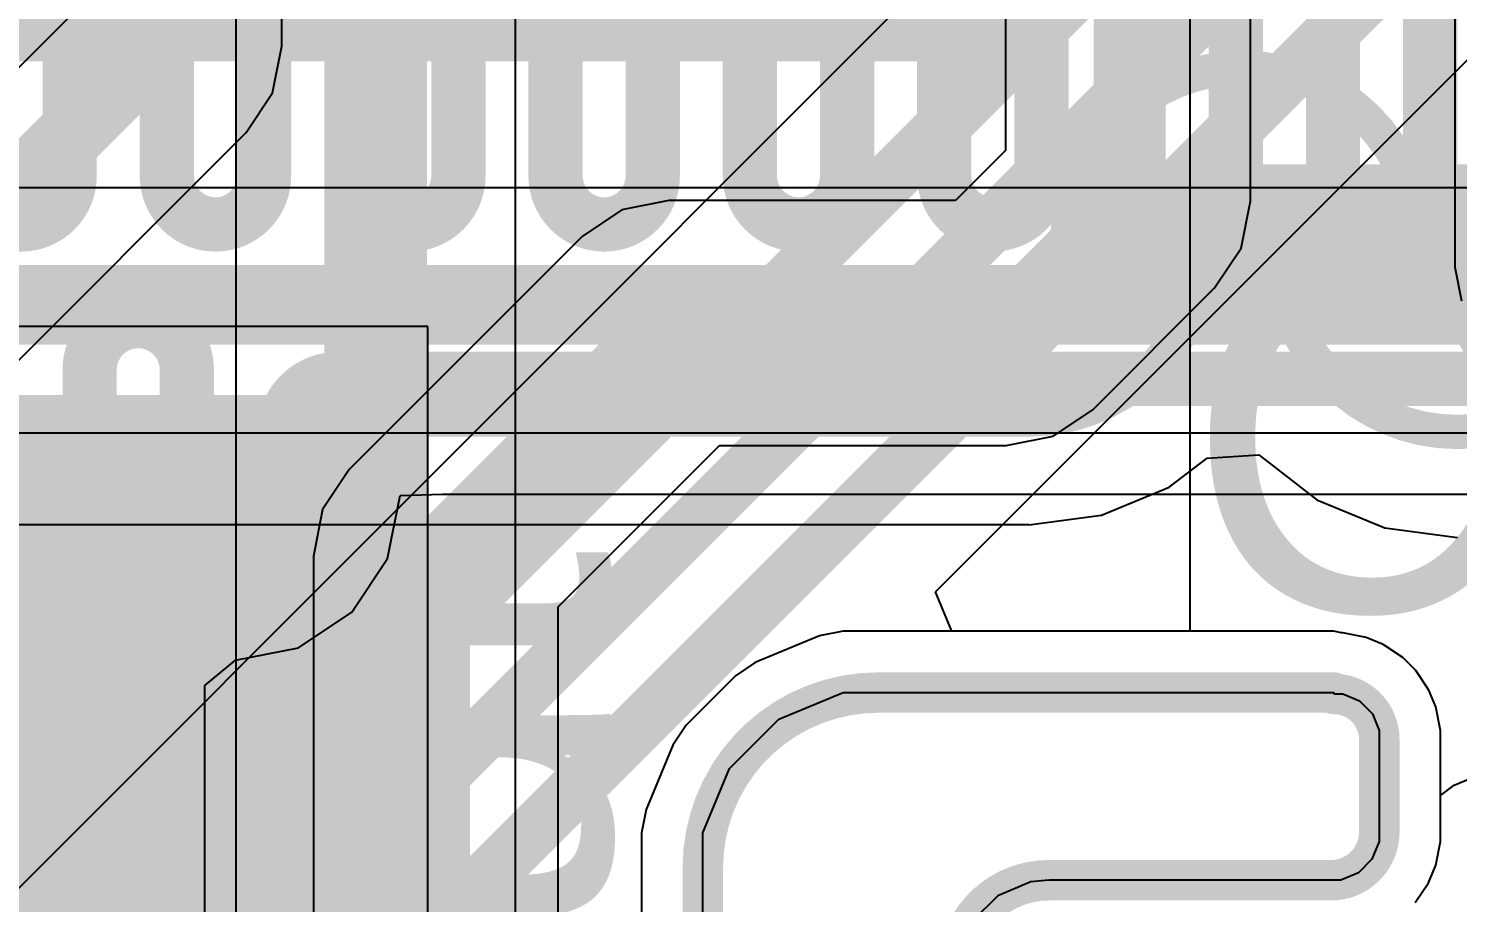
# Model space of a CAD drawing. Header units: inches. Extents: x 0 to 208, y 0 to 213.
# Drawn here: x 4.6695 to 4.8361, y 3.063 to 3.1648 of the extents above; entities that cross this region are included whole.
import ezdxf

# ---------------------------------------------------------------- set-up
doc = ezdxf.new("R2010")
doc.units = ezdxf.units.IN
doc.header["$MEASUREMENT"] = 0
for name, color, linetype in [('Board_Outline', 216, 'Continuous'), ('Bottom Layer', 5, 'Continuous'), ('L2_GND1', 16, 'Continuous'), ('L3_SIG1', 76, 'Continuous'), ('L4_PWR', 90, 'Continuous'), ('L5_GND2', 156, 'Continuous'), ('L6_SIG2', 130, 'Continuous'), ('L7_GND3', 216, 'Continuous'), ('Multi-Layer', 9, 'Continuous'), ('Top Layer', 1, 'Continuous'), ('Top Paste', 8, 'Continuous'), ('Top Solder', 216, 'Continuous')]:
    doc.layers.add(name, color=color, linetype=linetype)
doc.styles.add('Arial', font='', dxfattribs={"height": 0.2})
doc.styles.get('Arial').set_extended_font_data('Arial')

# ---------------------------------------------------------------- blocks, each defined once
blk = doc.blocks.new('AS0B826_S78B_7H_8')
at = {"layer": 'Top Layer'}
blk.add_hatch(color=1, dxfattribs=at).paths.add_polyline_path([(1.67323, 0.99236), (1.79134, 0.99236), (1.79134, 0.78961), (1.67323, 0.78961)])
at = {"layer": 'Top Paste'}
blk.add_hatch(color=8, dxfattribs=at).paths.add_polyline_path([(1.67323, 0.99236), (1.79134, 0.99236), (1.79134, 0.78961), (1.67323, 0.78961)])
at = {"layer": 'Top Solder'}
blk.add_hatch(color=216, dxfattribs=at).paths.add_polyline_path([(1.67123, 0.99436), (1.79334, 0.99436), (1.79334, 0.78761), (1.67123, 0.78761)])

msp = doc.modelspace()

# ---------------------------------------------------------------- linework, layer by layer
at = {"layer": 'Board_Outline'}
for points in [[(4.74814, 3.06703, 0.00472, 0.00472, -0.414214), (4.76855, 3.08744, 0.00472, 0.00472, 0)], [(4.76855, 3.08744, 0.00472, 0.00472, 0), (4.8217, 3.08744, 0.00472, 0.00472, 0)], [(4.8217, 3.08728, 0.00472, 0.00472, -0.414214), (4.82701, 3.08197, 0.00472, 0.00472, 0)], [(4.82701, 3.07119, 0.00472, 0.00472, 0), (4.82701, 3.08197, 0.00472, 0.00472, 0)], [(4.82701, 3.07119, 0.00472, 0.00472, -0.414214), (4.82139, 3.06557, 0.00472, 0.00472, 0)], [(4.74814, 3.018, 0.00472, 0.00472, 0), (4.74814, 3.06703, 0.00472, 0.00472, 0)], [(4.77778, 3.05489, 0.00472, 0.00472, -0.414214), (4.78847, 3.06557, 0.00472, 0.00472, 0)], [(4.78847, 3.06557, 0.00472, 0.00472, 0), (4.82139, 3.06557, 0.00472, 0.00472, 0)]]:
    msp.add_lwpolyline(points, format="xyseb", dxfattribs=at)
for points in [[(4.76737, 3.08744, 0.00236, 0.00236, 1), (4.76973, 3.08744, 0.00236, 0.00236, 1)], [(4.76737, 3.08744, 0.00236, 0.00236, 1), (4.76973, 3.08744, 0.00236, 0.00236, 1)], [(4.82052, 3.08744, 0.00236, 0.00236, 1), (4.82288, 3.08744, 0.00236, 0.00236, 1)], [(4.82052, 3.08728, 0.00236, 0.00236, 1), (4.82288, 3.08728, 0.00236, 0.00236, 1)], [(4.82583, 3.08197, 0.00236, 0.00236, 1), (4.82819, 3.08197, 0.00236, 0.00236, 1)], [(4.82583, 3.08197, 0.00236, 0.00236, 1), (4.82819, 3.08197, 0.00236, 0.00236, 1)], [(4.82583, 3.07119, 0.00236, 0.00236, 1), (4.82819, 3.07119, 0.00236, 0.00236, 1)], [(4.82583, 3.07119, 0.00236, 0.00236, 1), (4.82819, 3.07119, 0.00236, 0.00236, 1)], [(4.74695, 3.06703, 0.00236, 0.00236, 1), (4.74932, 3.06703, 0.00236, 0.00236, 1)], [(4.74695, 3.06703, 0.00236, 0.00236, 1), (4.74932, 3.06703, 0.00236, 0.00236, 1)], [(4.78728, 3.06557, 0.00236, 0.00236, 1), (4.78965, 3.06557, 0.00236, 0.00236, 1)], [(4.78728, 3.06557, 0.00236, 0.00236, 1), (4.78965, 3.06557, 0.00236, 0.00236, 1)], [(4.82021, 3.06557, 0.00236, 0.00236, 1), (4.82257, 3.06557, 0.00236, 0.00236, 1)], [(4.82021, 3.06557, 0.00236, 0.00236, 1), (4.82257, 3.06557, 0.00236, 0.00236, 1)]]:
    msp.add_lwpolyline(points, format="xyseb", close=True, dxfattribs=at)
at = {"layer": 'Bottom Layer'}
for p, q in [((4.57109, 3.06301), (4.71089, 3.20281)), ((4.78344, 3.19072), (4.78344, 3.15061)), ((4.81199, 3.1447), (4.81199, 3.19072)), ((4.78344, 3.15061), (4.7776, 3.14477)), ((4.73871, 3.14369), (4.73408, 3.14059)), ((4.74417, 3.14477), (4.73871, 3.14369)), ((4.7776, 3.14477), (4.74417, 3.14477)), ((4.74417, 3.14477), (4.74417, 3.14477)), ((4.8109, 3.13923), (4.81199, 3.1447)), ((4.81199, 3.1447), (4.81199, 3.1447)), ((4.73408, 3.14059), (4.70691, 3.11342)), ((4.73408, 3.14059), (4.73408, 3.14059)), ((4.80781, 3.1346), (4.8109, 3.13923)), ((4.79361, 3.12041), (4.80781, 3.1346)), ((4.80781, 3.1346), (4.80781, 3.1346)), ((4.78898, 3.11731), (4.79361, 3.12041)), ((4.78352, 3.11623), (4.78898, 3.11731)), ((4.73127, 3.09742), (4.75008, 3.11623)), ((4.75008, 3.11623), (4.78352, 3.11623)), ((4.78352, 3.11623), (4.78352, 3.11623)), ((4.70691, 3.11342), (4.70381, 3.10879)), ((4.70381, 3.10879), (4.70273, 3.10333)), ((4.70273, 3.10333), (4.70273, 3.10333)), ((4.70273, 3.10333), (4.70273, 3.013)), ((4.73127, 3.01891), (4.73127, 3.09742)), ((4.76176, 3.09404), (4.75426, 3.09093)), ((4.76449, 3.09458), (4.76176, 3.09404)), ((4.76855, 3.09458), (4.76449, 3.09458)), ((4.8217, 3.09458), (4.76855, 3.09458)), ((4.76855, 3.09458), (4.76855, 3.09458)), ((4.82171, 3.09458), (4.8217, 3.09458)), ((4.82255, 3.09441), (4.82171, 3.09458)), ((4.82171, 3.09458), (4.82171, 3.09458)), ((4.82276, 3.09441), (4.82255, 3.09441)), ((4.82549, 3.09387), (4.82276, 3.09441)), ((4.82744, 3.09306), (4.82549, 3.09387)), ((4.82975, 3.09152), (4.82744, 3.09306)), ((4.75426, 3.09093), (4.75194, 3.08938)), ((4.83125, 3.09002), (4.82975, 3.09152)), ((4.75194, 3.08938), (4.7462, 3.08364)), ((4.83279, 3.08771), (4.83125, 3.09002)), ((4.8336, 3.08576), (4.83279, 3.08771)), ((4.83279, 3.08771), (4.83279, 3.08771)), ((4.83415, 3.08303), (4.8336, 3.08576)), ((4.7462, 3.08364), (4.74465, 3.08132)), ((4.83414, 3.07119), (4.83415, 3.08197)), ((4.83415, 3.08197), (4.83415, 3.08303)), ((4.74465, 3.08132), (4.74154, 3.07382)), ((4.74154, 3.07382), (4.741, 3.07109)), ((4.741, 3.07109), (4.741, 3.06703)), ((4.83414, 3.07007), (4.83414, 3.07119)), ((4.8336, 3.06734), (4.83414, 3.07007)), ((4.741, 3.06703), (4.741, 3.018)), ((4.83275, 3.06528), (4.8336, 3.06734)), ((4.8312, 3.06296), (4.83275, 3.06528))]:
    msp.add_line(p, q, dxfattribs=at)
for points in [[(4.79771, 3.1447, 0.008, 0.008, 0), (4.79771, 3.20729, 0.008, 0.008, 0)], [(4.78352, 3.1305, 0.008, 0.008, 0), (4.79771, 3.1447, 0.008, 0.008, 0)], [(4.717, 3.10333, 0.008, 0.008, 0), (4.74417, 3.1305, 0.008, 0.008, 0)], [(4.74417, 3.1305, 0.008, 0.008, 0), (4.78352, 3.1305, 0.008, 0.008, 0)], [(4.717, 3.013, 0.008, 0.008, 0), (4.717, 3.10333, 0.008, 0.008, 0)]]:
    msp.add_lwpolyline(points, format="xyseb", dxfattribs=at)
for points in [[(4.79571, 3.1447, 0.004, 0.004, 1), (4.79971, 3.1447, 0.004, 0.004, 1)], [(4.79571, 3.1447, 0.004, 0.004, 1), (4.79971, 3.1447, 0.004, 0.004, 1)], [(4.74217, 3.1305, 0.004, 0.004, 1), (4.74617, 3.1305, 0.004, 0.004, 1)], [(4.74217, 3.1305, 0.004, 0.004, 1), (4.74617, 3.1305, 0.004, 0.004, 1)], [(4.78152, 3.1305, 0.004, 0.004, 1), (4.78552, 3.1305, 0.004, 0.004, 1)], [(4.78152, 3.1305, 0.004, 0.004, 1), (4.78552, 3.1305, 0.004, 0.004, 1)], [(4.715, 3.10333, 0.004, 0.004, 1), (4.719, 3.10333, 0.004, 0.004, 1)], [(4.715, 3.10333, 0.004, 0.004, 1), (4.719, 3.10333, 0.004, 0.004, 1)]]:
    msp.add_lwpolyline(points, format="xyseb", close=True, dxfattribs=at)
at = {"layer": 'L2_GND1'}
for p, q in [((4.69906, 3.16279), (4.69906, 3.21229)), ((4.77528, 3.0992), (4.86466, 3.18858)), ((4.78723, 3.18352), (4.56959, 2.96588)), ((4.69798, 3.15733), (4.69906, 3.16279)), ((4.69488, 3.1527), (4.69798, 3.15733)), ((4.65891, 3.11673), (4.69488, 3.1527)), ((4.69488, 3.1527), (4.69488, 3.1527)), ((4.77719, 3.09458), (4.77528, 3.0992)), ((4.8217, 3.09458), (4.77719, 3.09458)), ((4.82171, 3.09458), (4.8217, 3.09458)), ((4.82255, 3.09441), (4.82171, 3.09458)), ((4.82171, 3.09458), (4.82171, 3.09458)), ((4.82276, 3.09441), (4.82255, 3.09441)), ((4.82549, 3.09387), (4.82276, 3.09441)), ((4.82744, 3.09306), (4.82549, 3.09387)), ((4.82975, 3.09152), (4.82744, 3.09306)), ((4.83125, 3.09002), (4.82975, 3.09152)), ((4.83279, 3.08771), (4.83125, 3.09002)), ((4.8336, 3.08576), (4.83279, 3.08771)), ((4.83279, 3.08771), (4.83279, 3.08771)), ((4.83415, 3.08303), (4.8336, 3.08576)), ((4.83414, 3.07119), (4.83415, 3.08197)), ((4.83415, 3.08197), (4.83415, 3.08303)), ((4.83414, 3.07007), (4.83414, 3.07119)), ((4.8336, 3.06734), (4.83414, 3.07007)), ((4.83275, 3.06528), (4.8336, 3.06734)), ((4.8312, 3.06296), (4.83275, 3.06528))]:
    msp.add_line(p, q, dxfattribs=at)
for points in [[(4.52969, 2.907, 0.00633, 0.00633, 0), (4.90469, 3.282, 0.00633, 0.00633, 0)], [(4.50589, 2.866, 0.00633, 0.00633, 0), (4.90889, 3.269, 0.00633, 0.00633, 0)], [(4.51093, 2.85384, 0.00633, 0.00633, 0), (4.91477, 3.25767, 0.00633, 0.00633, 0)], [(4.68479, 3.16279, 0.008, 0.008, 0), (4.68479, 3.22886, 0.008, 0.008, 0)], [(4.64882, 3.12682, 0.008, 0.008, 0), (4.68479, 3.16279, 0.008, 0.008, 0)]]:
    msp.add_lwpolyline(points, format="xyseb", dxfattribs=at)
msp.add_lwpolyline([(4.68279, 3.16279, 0.004, 0.004, 1), (4.68679, 3.16279, 0.004, 0.004, 1)], format="xyseb", close=True, dxfattribs=at)
msp.add_lwpolyline([(4.68279, 3.16279, 0.004, 0.004, 1), (4.68679, 3.16279, 0.004, 0.004, 1)], format="xyseb", close=True, dxfattribs=at)
at = {"layer": 'L3_SIG1'}
for p, q in [((4.8358, 3.21992), (4.8358, 3.137)), ((4.69369, 3.18282), (4.69369, 3.00496)), ((4.72631, 3.01172), (4.72631, 3.17607)), ((4.8358, 3.137), (4.83658, 3.1331)), ((4.76176, 3.09404), (4.75426, 3.09093)), ((4.76449, 3.09458), (4.76176, 3.09404)), ((4.76855, 3.09458), (4.76449, 3.09458)), ((4.8217, 3.09458), (4.76855, 3.09458)), ((4.76855, 3.09458), (4.76855, 3.09458)), ((4.82171, 3.09458), (4.8217, 3.09458)), ((4.82255, 3.09441), (4.82171, 3.09458)), ((4.82171, 3.09458), (4.82171, 3.09458)), ((4.82276, 3.09441), (4.82255, 3.09441)), ((4.82549, 3.09387), (4.82276, 3.09441)), ((4.82744, 3.09306), (4.82549, 3.09387)), ((4.82975, 3.09152), (4.82744, 3.09306)), ((4.75426, 3.09093), (4.75194, 3.08938)), ((4.83125, 3.09002), (4.82975, 3.09152)), ((4.75194, 3.08938), (4.7462, 3.08364)), ((4.83279, 3.08771), (4.83125, 3.09002)), ((4.8336, 3.08576), (4.83279, 3.08771)), ((4.83279, 3.08771), (4.83279, 3.08771)), ((4.83415, 3.08303), (4.8336, 3.08576)), ((4.7462, 3.08364), (4.74465, 3.08132)), ((4.83414, 3.07119), (4.83415, 3.08197)), ((4.83415, 3.08197), (4.83415, 3.08303)), ((4.74465, 3.08132), (4.74154, 3.07382)), ((4.74154, 3.07382), (4.741, 3.07109)), ((4.741, 3.07109), (4.741, 3.06703)), ((4.83414, 3.07007), (4.83414, 3.07119)), ((4.8336, 3.06734), (4.83414, 3.07007)), ((4.741, 3.06703), (4.741, 3.018)), ((4.83275, 3.06528), (4.8336, 3.06734)), ((4.8312, 3.06296), (4.83275, 3.06528))]:
    msp.add_line(p, q, dxfattribs=at)
msp.add_lwpolyline([(4.71, 3.00496, 0.012, 0.012, 0), (4.71, 3.18282, 0.012, 0.012, 0)], format="xyseb", dxfattribs=at)
at = {"layer": 'L4_PWR'}
for p, q in [((4.80493, 3.18355), (4.80493, 3.09458)), ((4.76176, 3.09404), (4.75426, 3.09093)), ((4.76449, 3.09458), (4.76176, 3.09404)), ((4.76855, 3.09458), (4.76449, 3.09458)), ((4.80493, 3.09458), (4.76855, 3.09458)), ((4.76855, 3.09458), (4.76855, 3.09458)), ((4.75426, 3.09093), (4.75194, 3.08938)), ((4.75194, 3.08938), (4.7462, 3.08364)), ((4.7462, 3.08364), (4.74465, 3.08132)), ((4.74465, 3.08132), (4.74154, 3.07382)), ((4.83572, 3.07665), (4.83914, 3.0781)), ((4.83414, 3.07544), (4.83572, 3.07665)), ((4.83414, 3.07119), (4.83414, 3.07544)), ((4.74154, 3.07382), (4.741, 3.07109)), ((4.741, 3.07109), (4.741, 3.06703)), ((4.83414, 3.07007), (4.83414, 3.07119)), ((4.8336, 3.06734), (4.83414, 3.07007)), ((4.741, 3.06703), (4.741, 3.018)), ((4.83275, 3.06528), (4.8336, 3.06734)), ((4.8312, 3.06296), (4.83275, 3.06528))]:
    msp.add_line(p, q, dxfattribs=at)
msp.add_lwpolyline([(4.802, 3.139, 0.02, 0.02, 0), (5.25239, 3.139, 0.02, 0.02, 0)], format="xyseb", dxfattribs=at)
msp.add_lwpolyline([(4.797, 3.139, 0.01, 0.01, 1), (4.807, 3.139, 0.01, 0.01, 1)], format="xyseb", close=True, dxfattribs=at)
at = {"layer": 'L5_GND2'}
for p, q in [((5.26551, 3.14627), (3.736, 3.14627)), ((4.55087, 3.11773), (5.15032, 3.11773)), ((4.76176, 3.09404), (4.75426, 3.09093)), ((4.76449, 3.09458), (4.76176, 3.09404)), ((4.76855, 3.09458), (4.76449, 3.09458)), ((4.8217, 3.09458), (4.76855, 3.09458)), ((4.76855, 3.09458), (4.76855, 3.09458)), ((4.82171, 3.09458), (4.8217, 3.09458)), ((4.82255, 3.09441), (4.82171, 3.09458)), ((4.82171, 3.09458), (4.82171, 3.09458)), ((4.82276, 3.09441), (4.82255, 3.09441)), ((4.82549, 3.09387), (4.82276, 3.09441)), ((4.82744, 3.09306), (4.82549, 3.09387)), ((4.82975, 3.09152), (4.82744, 3.09306)), ((4.75426, 3.09093), (4.75194, 3.08938)), ((4.83125, 3.09002), (4.82975, 3.09152)), ((4.75194, 3.08938), (4.7462, 3.08364)), ((4.83279, 3.08771), (4.83125, 3.09002)), ((4.8336, 3.08576), (4.83279, 3.08771)), ((4.83279, 3.08771), (4.83279, 3.08771)), ((4.83415, 3.08303), (4.8336, 3.08576)), ((4.7462, 3.08364), (4.74465, 3.08132)), ((4.83414, 3.07119), (4.83415, 3.08197)), ((4.83415, 3.08197), (4.83415, 3.08303)), ((4.74465, 3.08132), (4.74154, 3.07382)), ((4.74154, 3.07382), (4.741, 3.07109)), ((4.741, 3.07109), (4.741, 3.06703)), ((4.83414, 3.07007), (4.83414, 3.07119)), ((4.8336, 3.06734), (4.83414, 3.07007)), ((4.741, 3.06703), (4.741, 3.018)), ((4.83275, 3.06528), (4.8336, 3.06734)), ((4.8312, 3.06296), (4.83275, 3.06528))]:
    msp.add_line(p, q, dxfattribs=at)
msp.add_lwpolyline([(3.736, 3.132, 0.008, 0.008, 0), (5.34683, 3.132, 0.008, 0.008, 0)], format="xyseb", dxfattribs=at)
at = {"layer": 'L6_SIG2'}
for p, q in [((4.71138, 3.10305), (4.71284, 3.1104)), ((4.71284, 3.1104), (4.71777, 3.11058)), ((4.71777, 3.11058), (5.106, 3.11058)), ((4.70722, 3.09682), (4.71138, 3.10305)), ((4.70099, 3.09266), (4.70722, 3.09682)), ((4.76176, 3.09404), (4.75426, 3.09093)), ((4.76449, 3.09458), (4.76176, 3.09404)), ((4.76855, 3.09458), (4.76449, 3.09458)), ((4.8217, 3.09458), (4.76855, 3.09458)), ((4.76855, 3.09458), (4.76855, 3.09458)), ((4.82171, 3.09458), (4.8217, 3.09458)), ((4.82255, 3.09441), (4.82171, 3.09458)), ((4.82171, 3.09458), (4.82171, 3.09458)), ((4.82276, 3.09441), (4.82255, 3.09441)), ((4.82549, 3.09387), (4.82276, 3.09441)), ((4.82744, 3.09306), (4.82549, 3.09387)), ((4.69365, 3.0912), (4.70099, 3.09266)), ((4.82975, 3.09152), (4.82744, 3.09306)), ((4.69007, 3.08827), (4.69365, 3.0912)), ((4.75426, 3.09093), (4.75194, 3.08938)), ((4.83125, 3.09002), (4.82975, 3.09152)), ((4.75194, 3.08938), (4.7462, 3.08364)), ((4.83279, 3.08771), (4.83125, 3.09002)), ((4.69007, 2.99617), (4.69007, 3.08827)), ((4.8336, 3.08576), (4.83279, 3.08771)), ((4.83279, 3.08771), (4.83279, 3.08771)), ((4.83415, 3.08303), (4.8336, 3.08576)), ((4.7462, 3.08364), (4.74465, 3.08132)), ((4.83414, 3.07119), (4.83415, 3.08197)), ((4.83415, 3.08197), (4.83415, 3.08303)), ((4.74465, 3.08132), (4.74154, 3.07382)), ((4.74154, 3.07382), (4.741, 3.07109)), ((4.741, 3.07109), (4.741, 3.06703)), ((4.83414, 3.07007), (4.83414, 3.07119)), ((4.8336, 3.06734), (4.83414, 3.07007)), ((4.741, 3.06703), (4.741, 3.018)), ((4.83275, 3.06528), (4.8336, 3.06734)), ((4.8312, 3.06296), (4.83275, 3.06528))]:
    msp.add_line(p, q, dxfattribs=at)
for points in [[(4.67432, 3.14766, 0.00633, 0.00633, 0), (4.67432, 3.17665, 0.00633, 0.00633, 0)], [(4.68565, 3.14766, 0.00633, 0.00633, 0), (4.68565, 3.17665, 0.00633, 0.00633, 0)], [(4.69698, 3.14766, 0.00633, 0.00633, 0), (4.69698, 3.17665, 0.00633, 0.00633, 0)], [(4.70831, 3.14766, 0.00633, 0.00633, 0), (4.70831, 3.17665, 0.00633, 0.00633, 0)], [(4.71964, 3.14766, 0.00633, 0.00633, 0), (4.71964, 3.17665, 0.00633, 0.00633, 0)], [(4.73097, 3.14766, 0.00633, 0.00633, 0), (4.73097, 3.17665, 0.00633, 0.00633, 0)], [(4.78762, 3.14766, 0.00633, 0.00633, 0), (4.78762, 3.17665, 0.00633, 0.00633, 0)], [(4.79895, 3.14766, 0.00633, 0.00633, 0), (4.79895, 3.17665, 0.00633, 0.00633, 0)], [(4.81028, 3.14766, 0.00633, 0.00633, 0), (4.81028, 3.17665, 0.00633, 0.00633, 0)], [(4.82161, 3.14766, 0.00633, 0.00633, 0), (4.82161, 3.17665, 0.00633, 0.00633, 0)], [(4.83294, 3.14766, 0.00633, 0.00633, 0), (4.83294, 3.17665, 0.00633, 0.00633, 0)], [(4.76496, 3.14766, 0.00633, 0.00633, 0), (4.76496, 3.17248, 0.00633, 0.00633, 0)], [(4.77629, 3.14766, 0.00633, 0.00633, 0), (4.77629, 3.17248, 0.00633, 0.00633, 0)], [(4.7423, 3.14766, 0.00633, 0.00633, 0), (4.7423, 3.16848, 0.00633, 0.00633, 0)], [(4.75363, 3.14766, 0.00633, 0.00633, 0), (4.75363, 3.16848, 0.00633, 0.00633, 0)], [(4.67432, 3.14766, 0.00633, 0.00633, -1), (4.66299, 3.14766, 0.00633, 0.00633, 0)], [(4.69698, 3.14766, 0.00633, 0.00633, -1), (4.68565, 3.14766, 0.00633, 0.00633, 0)], [(4.71964, 3.14766, 0.00633, 0.00633, -1), (4.70831, 3.14766, 0.00633, 0.00633, 0)], [(4.7423, 3.14766, 0.00633, 0.00633, -1), (4.73097, 3.14766, 0.00633, 0.00633, 0)], [(4.76496, 3.14766, 0.00633, 0.00633, -1), (4.75363, 3.14766, 0.00633, 0.00633, 0)], [(4.78762, 3.14766, 0.00633, 0.00633, -1), (4.77629, 3.14766, 0.00633, 0.00633, 0)], [(4.81028, 3.14766, 0.00633, 0.00633, -1), (4.79895, 3.14766, 0.00633, 0.00633, 0)], [(4.83294, 3.14766, 0.00633, 0.00633, -1), (4.82161, 3.14766, 0.00633, 0.00633, 0)], [(4.67665, 3.12507, 0.00633, 0.00633, -1), (4.68798, 3.12507, 0.00633, 0.00633, 0)], [(4.67665, 2.99617, 0.00633, 0.00633, 0), (4.67665, 3.12507, 0.00633, 0.00633, 0)], [(4.68798, 3.1104, 0.00633, 0.00633, 0), (4.68798, 3.12507, 0.00633, 0.00633, 0)], [(4.69931, 3.11767, 0.00633, 0.00633, -0.414214), (4.70564, 3.124, 0.00633, 0.00633, 0)], [(4.70564, 3.124, 0.00633, 0.00633, 0), (4.76607, 3.124, 0.00633, 0.00633, 0)], [(4.76607, 3.124, 0.00633, 0.00633, 0), (5.106, 3.124, 0.00633, 0.00633, 0)], [(4.69931, 3.1104, 0.00633, 0.00633, 0), (4.69931, 3.11767, 0.00633, 0.00633, 0)], [(4.69931, 3.1104, 0.00633, 0.00633, -1), (4.68798, 3.1104, 0.00633, 0.00633, 0)]]:
    msp.add_lwpolyline(points, format="xyseb", dxfattribs=at)
for points in [[(4.67274, 3.14766, 0.00316, 0.00316, 1), (4.6759, 3.14766, 0.00316, 0.00316, 1)], [(4.67274, 3.14766, 0.00316, 0.00316, 1), (4.6759, 3.14766, 0.00316, 0.00316, 1)], [(4.68407, 3.14766, 0.00316, 0.00316, 1), (4.68723, 3.14766, 0.00316, 0.00316, 1)], [(4.68407, 3.14766, 0.00316, 0.00316, 1), (4.68723, 3.14766, 0.00316, 0.00316, 1)], [(4.6954, 3.14766, 0.00316, 0.00316, 1), (4.69856, 3.14766, 0.00316, 0.00316, 1)], [(4.6954, 3.14766, 0.00316, 0.00316, 1), (4.69856, 3.14766, 0.00316, 0.00316, 1)], [(4.70673, 3.14766, 0.00316, 0.00316, 1), (4.70989, 3.14766, 0.00316, 0.00316, 1)], [(4.70673, 3.14766, 0.00316, 0.00316, 1), (4.70989, 3.14766, 0.00316, 0.00316, 1)], [(4.71806, 3.14766, 0.00316, 0.00316, 1), (4.72122, 3.14766, 0.00316, 0.00316, 1)], [(4.71806, 3.14766, 0.00316, 0.00316, 1), (4.72122, 3.14766, 0.00316, 0.00316, 1)], [(4.72939, 3.14766, 0.00316, 0.00316, 1), (4.73255, 3.14766, 0.00316, 0.00316, 1)], [(4.72939, 3.14766, 0.00316, 0.00316, 1), (4.73255, 3.14766, 0.00316, 0.00316, 1)], [(4.74072, 3.14766, 0.00316, 0.00316, 1), (4.74388, 3.14766, 0.00316, 0.00316, 1)], [(4.74072, 3.14766, 0.00316, 0.00316, 1), (4.74388, 3.14766, 0.00316, 0.00316, 1)], [(4.75205, 3.14766, 0.00316, 0.00316, 1), (4.75521, 3.14766, 0.00316, 0.00316, 1)], [(4.75205, 3.14766, 0.00316, 0.00316, 1), (4.75521, 3.14766, 0.00316, 0.00316, 1)], [(4.76338, 3.14766, 0.00316, 0.00316, 1), (4.76654, 3.14766, 0.00316, 0.00316, 1)], [(4.76338, 3.14766, 0.00316, 0.00316, 1), (4.76654, 3.14766, 0.00316, 0.00316, 1)], [(4.77471, 3.14766, 0.00316, 0.00316, 1), (4.77787, 3.14766, 0.00316, 0.00316, 1)], [(4.77471, 3.14766, 0.00316, 0.00316, 1), (4.77787, 3.14766, 0.00316, 0.00316, 1)], [(4.78604, 3.14766, 0.00316, 0.00316, 1), (4.7892, 3.14766, 0.00316, 0.00316, 1)], [(4.78604, 3.14766, 0.00316, 0.00316, 1), (4.7892, 3.14766, 0.00316, 0.00316, 1)], [(4.79737, 3.14766, 0.00316, 0.00316, 1), (4.80053, 3.14766, 0.00316, 0.00316, 1)], [(4.79737, 3.14766, 0.00316, 0.00316, 1), (4.80053, 3.14766, 0.00316, 0.00316, 1)], [(4.8087, 3.14766, 0.00316, 0.00316, 1), (4.81186, 3.14766, 0.00316, 0.00316, 1)], [(4.8087, 3.14766, 0.00316, 0.00316, 1), (4.81186, 3.14766, 0.00316, 0.00316, 1)], [(4.82003, 3.14766, 0.00316, 0.00316, 1), (4.82319, 3.14766, 0.00316, 0.00316, 1)], [(4.82003, 3.14766, 0.00316, 0.00316, 1), (4.82319, 3.14766, 0.00316, 0.00316, 1)], [(4.83136, 3.14766, 0.00316, 0.00316, 1), (4.83452, 3.14766, 0.00316, 0.00316, 1)], [(4.83136, 3.14766, 0.00316, 0.00316, 1), (4.83452, 3.14766, 0.00316, 0.00316, 1)], [(4.67507, 3.12507, 0.00316, 0.00316, 1), (4.67823, 3.12507, 0.00316, 0.00316, 1)], [(4.67507, 3.12507, 0.00316, 0.00316, 1), (4.67823, 3.12507, 0.00316, 0.00316, 1)], [(4.6864, 3.12507, 0.00316, 0.00316, 1), (4.68956, 3.12507, 0.00316, 0.00316, 1)], [(4.6864, 3.12507, 0.00316, 0.00316, 1), (4.68956, 3.12507, 0.00316, 0.00316, 1)], [(4.70406, 3.124, 0.00316, 0.00316, 1), (4.70722, 3.124, 0.00316, 0.00316, 1)], [(4.70406, 3.124, 0.00316, 0.00316, 1), (4.70722, 3.124, 0.00316, 0.00316, 1)], [(4.76448, 3.124, 0.00316, 0.00316, 1), (4.76765, 3.124, 0.00316, 0.00316, 1)], [(4.76448, 3.124, 0.00316, 0.00316, 1), (4.76765, 3.124, 0.00316, 0.00316, 1)], [(4.69773, 3.11767, 0.00316, 0.00316, 1), (4.70089, 3.11767, 0.00316, 0.00316, 1)], [(4.69773, 3.11767, 0.00316, 0.00316, 1), (4.70089, 3.11767, 0.00316, 0.00316, 1)], [(4.6864, 3.1104, 0.00316, 0.00316, 1), (4.68956, 3.1104, 0.00316, 0.00316, 1)], [(4.6864, 3.1104, 0.00316, 0.00316, 1), (4.68956, 3.1104, 0.00316, 0.00316, 1)], [(4.69773, 3.1104, 0.00316, 0.00316, 1), (4.70089, 3.1104, 0.00316, 0.00316, 1)], [(4.69773, 3.1104, 0.00316, 0.00316, 1), (4.70089, 3.1104, 0.00316, 0.00316, 1)]]:
    msp.add_lwpolyline(points, format="xyseb", close=True, dxfattribs=at)
at = {"layer": 'L7_GND3'}
for p, q in [((4.80252, 3.11137), (4.80693, 3.11476)), ((4.80693, 3.11476), (4.81295, 3.11513)), ((4.81295, 3.11513), (4.81974, 3.10992)), ((4.79461, 3.1081), (4.80252, 3.11137)), ((4.81974, 3.10992), (4.82764, 3.10665)), ((4.55678, 3.10702), (4.78613, 3.10702)), ((4.78613, 3.10698), (4.79461, 3.1081)), ((4.78613, 3.10702), (4.78613, 3.10698)), ((4.82764, 3.10665), (4.83613, 3.10553)), ((4.76176, 3.09404), (4.75426, 3.09093)), ((4.76449, 3.09458), (4.76176, 3.09404)), ((4.76855, 3.09458), (4.76449, 3.09458)), ((4.8217, 3.09458), (4.76855, 3.09458)), ((4.76855, 3.09458), (4.76855, 3.09458)), ((4.82171, 3.09458), (4.8217, 3.09458)), ((4.82255, 3.09441), (4.82171, 3.09458)), ((4.82171, 3.09458), (4.82171, 3.09458)), ((4.82276, 3.09441), (4.82255, 3.09441)), ((4.82549, 3.09387), (4.82276, 3.09441)), ((4.82744, 3.09306), (4.82549, 3.09387)), ((4.82975, 3.09152), (4.82744, 3.09306)), ((4.75426, 3.09093), (4.75194, 3.08938)), ((4.83125, 3.09002), (4.82975, 3.09152)), ((4.75194, 3.08938), (4.7462, 3.08364)), ((4.83279, 3.08771), (4.83125, 3.09002)), ((4.8336, 3.08576), (4.83279, 3.08771)), ((4.83279, 3.08771), (4.83279, 3.08771)), ((4.83415, 3.08303), (4.8336, 3.08576)), ((4.7462, 3.08364), (4.74465, 3.08132)), ((4.83414, 3.07119), (4.83415, 3.08197)), ((4.83415, 3.08197), (4.83415, 3.08303)), ((4.74465, 3.08132), (4.74154, 3.07382)), ((4.74154, 3.07382), (4.741, 3.07109)), ((4.741, 3.07109), (4.741, 3.06703)), ((4.83414, 3.07007), (4.83414, 3.07119)), ((4.8336, 3.06734), (4.83414, 3.07007)), ((4.741, 3.06703), (4.741, 3.018)), ((4.83275, 3.06528), (4.8336, 3.06734)), ((4.8312, 3.06296), (4.83275, 3.06528))]:
    msp.add_line(p, q, dxfattribs=at)
for points in [[(4.78253, 3.165, 0.008, 0.008, 0), (4.79771, 3.18018, 0.008, 0.008, 0)], [(4.143, 3.165, 0.008, 0.008, 0), (4.78253, 3.165, 0.008, 0.008, 0)], [(4.79063, 3.13976, 0.004, 0.004, -1), (4.83163, 3.13976, 0.004, 0.004, 0)], [(4.80663, 3.13976, 0.004, 0.004, -1), (4.81563, 3.13976, 0.004, 0.004, 0)], [(4.79063, 3.13976, 0.004, 0.004, -0.414214), (4.78613, 3.13526, 0.004, 0.004, 0)], [(4.80663, 3.13976, 0.004, 0.004, -0.414214), (4.78613, 3.11926, 0.004, 0.004, 0)], [(4.79063, 3.13976, 0.004, 0.004, 0), (4.79063, 3.13976, 0.004, 0.004, 0)], [(4.80663, 3.13976, 0.004, 0.004, 0), (4.80663, 3.13976, 0.004, 0.004, 0)], [(4.81563, 3.13831, 0.004, 0.004, 0), (4.81563, 3.13976, 0.004, 0.004, 0)], [(4.85663, 3.13831, 0.004, 0.004, -1), (4.81563, 3.13831, 0.004, 0.004, 0)], [(4.83163, 3.13831, 0.004, 0.004, 0), (4.83163, 3.13976, 0.004, 0.004, 0)], [(4.84063, 3.13831, 0.004, 0.004, -1), (4.83163, 3.13831, 0.004, 0.004, 0)], [(3.53987, 3.13526, 0.004, 0.004, 0), (4.72672, 3.13526, 0.004, 0.004, 0)], [(4.72672, 3.13526, 0.004, 0.004, 0), (4.78613, 3.13526, 0.004, 0.004, 0)], [(3.46511, 3.11926, 0.004, 0.004, 0), (4.72672, 3.11926, 0.004, 0.004, 0)], [(4.72672, 3.11926, 0.004, 0.004, 0), (4.78613, 3.11926, 0.004, 0.004, 0)]]:
    msp.add_lwpolyline(points, format="xyseb", dxfattribs=at)
for points in [[(4.78053, 3.165, 0.004, 0.004, 1), (4.78453, 3.165, 0.004, 0.004, 1)], [(4.78053, 3.165, 0.004, 0.004, 1), (4.78453, 3.165, 0.004, 0.004, 1)], [(4.78963, 3.13976, 0.002, 0.002, 1), (4.79163, 3.13976, 0.002, 0.002, 1)], [(4.78963, 3.13976, 0.002, 0.002, 1), (4.79163, 3.13976, 0.002, 0.002, 1)], [(4.78963, 3.13976, 0.002, 0.002, 1), (4.79163, 3.13976, 0.002, 0.002, 1)], [(4.78963, 3.13976, 0.002, 0.002, 1), (4.79163, 3.13976, 0.002, 0.002, 1)], [(4.80563, 3.13976, 0.002, 0.002, 1), (4.80763, 3.13976, 0.002, 0.002, 1)], [(4.80563, 3.13976, 0.002, 0.002, 1), (4.80763, 3.13976, 0.002, 0.002, 1)], [(4.80563, 3.13976, 0.002, 0.002, 1), (4.80763, 3.13976, 0.002, 0.002, 1)], [(4.80563, 3.13976, 0.002, 0.002, 1), (4.80763, 3.13976, 0.002, 0.002, 1)], [(4.81463, 3.13976, 0.002, 0.002, 1), (4.81663, 3.13976, 0.002, 0.002, 1)], [(4.81463, 3.13976, 0.002, 0.002, 1), (4.81663, 3.13976, 0.002, 0.002, 1)], [(4.81463, 3.13831, 0.002, 0.002, 1), (4.81663, 3.13831, 0.002, 0.002, 1)], [(4.81463, 3.13831, 0.002, 0.002, 1), (4.81663, 3.13831, 0.002, 0.002, 1)], [(4.83063, 3.13976, 0.002, 0.002, 1), (4.83263, 3.13976, 0.002, 0.002, 1)], [(4.83063, 3.13976, 0.002, 0.002, 1), (4.83263, 3.13976, 0.002, 0.002, 1)], [(4.83063, 3.13831, 0.002, 0.002, 1), (4.83263, 3.13831, 0.002, 0.002, 1)], [(4.83063, 3.13831, 0.002, 0.002, 1), (4.83263, 3.13831, 0.002, 0.002, 1)], [(4.72572, 3.13526, 0.002, 0.002, 1), (4.72772, 3.13526, 0.002, 0.002, 1)], [(4.72572, 3.13526, 0.002, 0.002, 1), (4.72772, 3.13526, 0.002, 0.002, 1)], [(4.78513, 3.13526, 0.002, 0.002, 1), (4.78713, 3.13526, 0.002, 0.002, 1)], [(4.78513, 3.13526, 0.002, 0.002, 1), (4.78713, 3.13526, 0.002, 0.002, 1)], [(4.72572, 3.11926, 0.002, 0.002, 1), (4.72772, 3.11926, 0.002, 0.002, 1)], [(4.72572, 3.11926, 0.002, 0.002, 1), (4.72772, 3.11926, 0.002, 0.002, 1)], [(4.78513, 3.11926, 0.002, 0.002, 1), (4.78713, 3.11926, 0.002, 0.002, 1)], [(4.78513, 3.11926, 0.002, 0.002, 1), (4.78713, 3.11926, 0.002, 0.002, 1)]]:
    msp.add_lwpolyline(points, format="xyseb", close=True, dxfattribs=at)
at = {"layer": 'Multi-Layer'}
for p, q in [((4.75699, 3.08434), (4.76449, 3.08744)), ((4.76449, 3.08744), (4.76855, 3.08744)), ((4.76855, 3.08744), (4.76855, 3.08744)), ((4.76855, 3.08744), (4.8217, 3.08744)), ((4.8217, 3.08744), (4.8217, 3.08728)), ((4.8217, 3.08728), (4.82276, 3.08728)), ((4.82276, 3.08728), (4.82471, 3.08647)), ((4.82471, 3.08647), (4.8262, 3.08498)), ((4.75124, 3.07859), (4.75699, 3.08434)), ((4.8262, 3.08498), (4.82701, 3.08303)), ((4.82701, 3.08303), (4.82701, 3.08197)), ((4.82701, 3.08197), (4.82701, 3.08197)), ((4.82701, 3.08197), (4.82701, 3.07119)), ((4.74814, 3.07109), (4.75124, 3.07859)), ((4.74814, 3.06703), (4.74814, 3.07109)), ((4.82701, 3.07119), (4.82701, 3.07007)), ((4.82701, 3.07007), (4.82615, 3.06801)), ((4.74814, 3.018), (4.74814, 3.06703)), ((4.82615, 3.06801), (4.82457, 3.06643)), ((4.78638, 3.06537), (4.78253, 3.06377)), ((4.78847, 3.06557), (4.78638, 3.06537)), ((4.82139, 3.06557), (4.78847, 3.06557)), ((4.82251, 3.06557), (4.82139, 3.06557)), ((4.82139, 3.06557), (4.82139, 3.06557)), ((4.82457, 3.06643), (4.82251, 3.06557)), ((4.78253, 3.06377), (4.77958, 3.06082))]:
    msp.add_line(p, q, dxfattribs=at)
at = {"layer": 'Top Layer'}
for p, q in [((4.71608, 3.13012), (4.57797, 3.13012)), ((4.71608, 2.90736), (4.71608, 3.13012)), ((4.76176, 3.09404), (4.75426, 3.09093)), ((4.76449, 3.09458), (4.76176, 3.09404)), ((4.76855, 3.09458), (4.76449, 3.09458)), ((4.8217, 3.09458), (4.76855, 3.09458)), ((4.76855, 3.09458), (4.76855, 3.09458)), ((4.82171, 3.09458), (4.8217, 3.09458)), ((4.82255, 3.09441), (4.82171, 3.09458)), ((4.82171, 3.09458), (4.82171, 3.09458)), ((4.82276, 3.09441), (4.82255, 3.09441)), ((4.82549, 3.09387), (4.82276, 3.09441)), ((4.82744, 3.09306), (4.82549, 3.09387)), ((4.82975, 3.09152), (4.82744, 3.09306)), ((4.75426, 3.09093), (4.75194, 3.08938)), ((4.83125, 3.09002), (4.82975, 3.09152)), ((4.75194, 3.08938), (4.7462, 3.08364)), ((4.83279, 3.08771), (4.83125, 3.09002)), ((4.8336, 3.08576), (4.83279, 3.08771)), ((4.83279, 3.08771), (4.83279, 3.08771)), ((4.83415, 3.08303), (4.8336, 3.08576)), ((4.7462, 3.08364), (4.74465, 3.08132)), ((4.83414, 3.07119), (4.83415, 3.08197)), ((4.83415, 3.08197), (4.83415, 3.08303)), ((4.74465, 3.08132), (4.74154, 3.07382)), ((4.74154, 3.07382), (4.741, 3.07109)), ((4.741, 3.07109), (4.741, 3.06703)), ((4.83414, 3.07007), (4.83414, 3.07119)), ((4.8336, 3.06734), (4.83414, 3.07007)), ((4.741, 3.06703), (4.741, 3.018)), ((4.83275, 3.06528), (4.8336, 3.06734)), ((4.8312, 3.06296), (4.83275, 3.06528))]:
    msp.add_line(p, q, dxfattribs=at)

# ---------------------------------------------------------------- block references
msp.add_blockref('AS0B826_S78B_7H_8', (2.91474, 2.12776))

# ---------------------------------------------------------------- texts
at = {"layer": 'Board_Outline', "style": 'Arial'}
msp.add_text('Cutout', height=0.04, dxfattribs=at).set_placement((4.80442, 3.09695))
msp.add_text('Cutout', height=0.04, rotation=90, dxfattribs=at).set_placement((4.73734, 2.93958))

doc.saveas('drawing.dxf')
